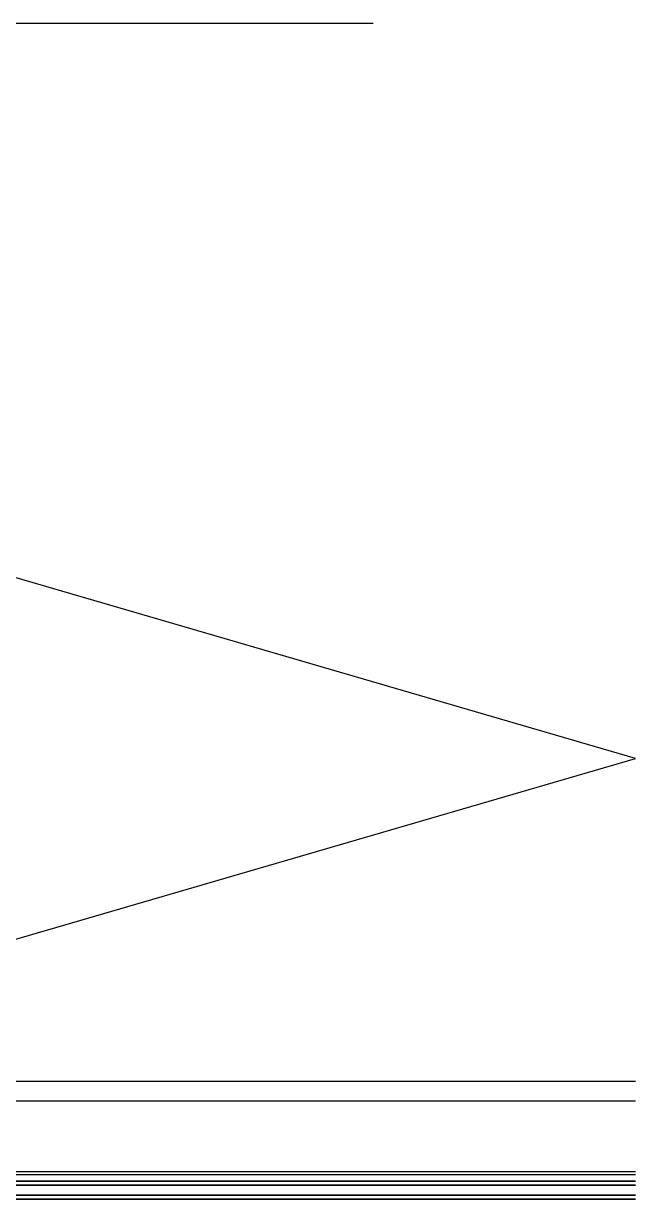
# Model space of a CAD drawing. Extents: x -163002 to 22103, y -98847 to 51643.
# Drawn here: x -127537 to -126750, y 34538 to 36050 of the extents above; entities that cross this region are included whole.
import ezdxf

# ---------------------------------------------------------------- set-up
doc = ezdxf.new("R2010")
doc.units = 0
doc.header["$LTSCALE"] = 1000
doc.header["$MEASUREMENT"] = 0
doc.linetypes.add('S2108a$0$HIDDEN', pattern=[0.375, 0.25, -0.125])
doc.layers.get('0').update_dxf_attribs({"linetype": 'CONTINUOUS'})
doc.layers.add('S2108a$0$buila', color=14, linetype='S2108a$0$HIDDEN')
doc.layers.add('S2108a$0$glass-p', color=1, linetype='CONTINUOUS')

# ---------------------------------------------------------------- blocks, each defined once
blk = doc.blocks.new('S2108a')
at = {"layer": 'S2108a$0$buila', "ltscale": 3}
blk.add_line((-105712.4, 36050.092), (-132749.9, 36050.1), dxfattribs=at)
at = {"layer": 'S2108a$0$glass-p'}
for p, q in [((-126749.898, 35105.045), (-128129.897, 35507.08)), ((-128124.657, 34704.537), (-126749.898, 35105.045)), ((-128064.897, 34690.106), (-126749.898, 34690.106)), ((-128064.897, 34665.106), (-126749.898, 34665.106)), ((-128184.897, 34574.106), (-126749.898, 34574.106)), ((-128184.897, 34570.106), (-126749.898, 34570.106)), ((-126749.898, 34561.106), (-128208.897, 34561.106)), ((-128208.897, 34557.106), (-126749.898, 34557.106)), ((-126749.898, 34543.106), (-128208.897, 34543.106)), ((-128208.897, 34539.106), (-126749.898, 34539.106))]:
    blk.add_line(p, q, dxfattribs=at)
for points in [[(-126749.898, 34556.106), (-128207.897, 34556.106), (-128208.897, 34557.106), (-128208.897, 34561.106), (-128207.897, 34562.106), (-126749.898, 34562.106)], [(-126749.898, 34538.106), (-128207.897, 34538.106), (-128208.897, 34539.106), (-128208.897, 34543.106), (-128207.897, 34544.106), (-126749.898, 34544.106)]]:
    blk.add_lwpolyline(points, dxfattribs=at)

msp = doc.modelspace()

# ---------------------------------------------------------------- block references
msp.add_blockref('S2108a', (0, 0))

doc.saveas('drawing.dxf')
